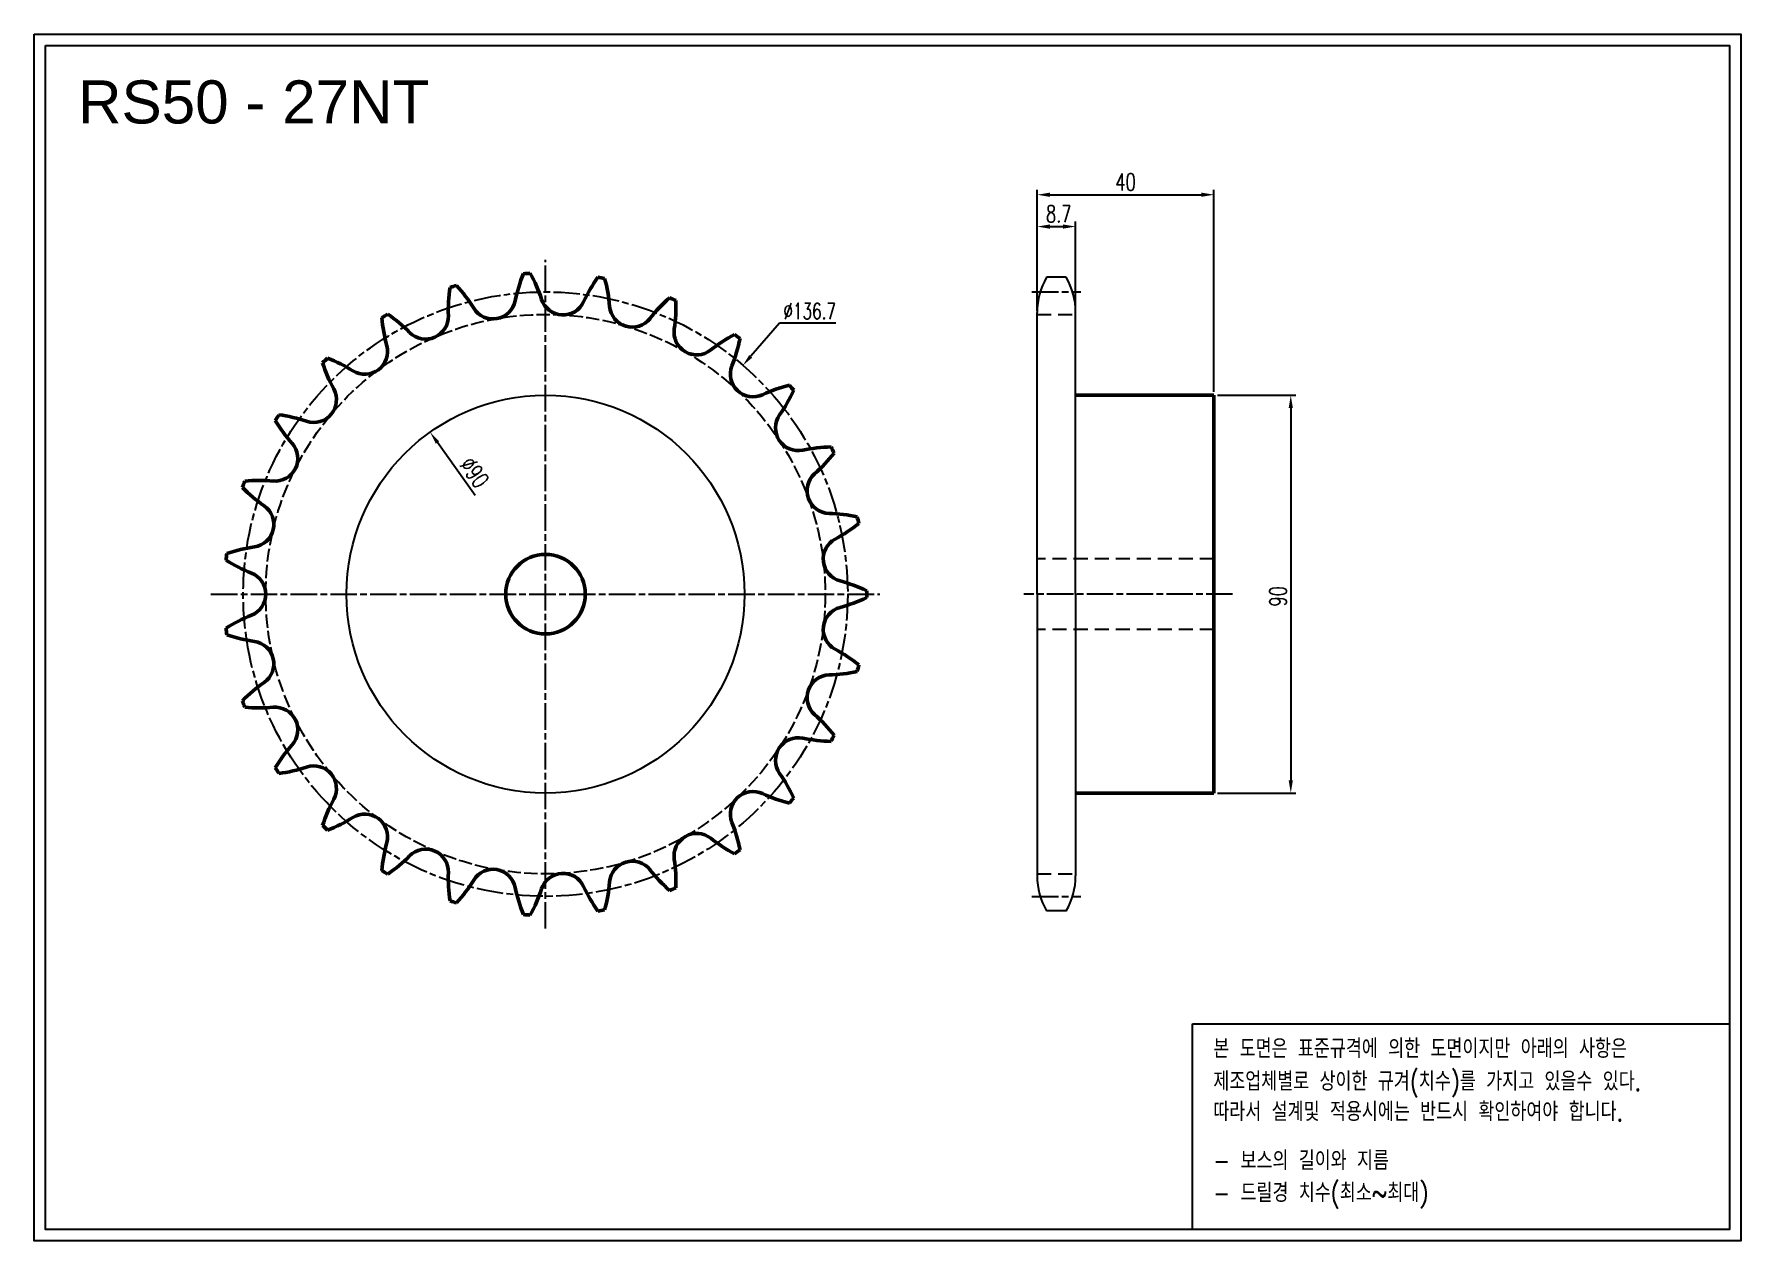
# Model space of a CAD drawing. Header units: millimetres. Extents: x 3741 to 4127, y 549 to 822.
import ezdxf

# ---------------------------------------------------------------- set-up
doc = ezdxf.new("R2010")
doc.units = ezdxf.units.MM
for name, pattern in [('AM_ISO02W050', [7.5, 6, -1.5]), ('AM_ISO02W050x2', [3.75, 3, -0.75]), ('AM_ISO08W050', [18, 12, -1.5, 3, -1.5]), ('AM_ISO08W050x2', [9, 6, -0.75, 1.5, -0.75]), ('HIDDEN', [9.525, 6.35, -3.175])]:
    doc.linetypes.add(name, pattern=pattern)
for name, color, linetype, lineweight in [('1', 7, 'Continuous', 50), ('2', 6, 'AM_ISO02W050', 25), ('22', 30, 'AM_ISO08W050', 25), ('VIS', 7, 'Continuous', 50)]:
    doc.layers.add(name, color=color, linetype=linetype, lineweight=lineweight)
doc.layers.add('HL', color=2, linetype='HIDDEN')
doc.layers.add('S-DIM', color=7, linetype='Continuous')
doc.styles.add('HAN', font='ROMANS.shx', dxfattribs={"width": 0.7, "bigfont": 'whgtxt.shx'})
doc.styles.add('HSG', font='SIMPLEX.shx', dxfattribs={"width": 0.7, "bigfont": 'HSG.shx'})
doc.styles.get("Standard").update_dxf_attribs({"font": 'arial.ttf'})
doc.dimstyles.new('APP4', dxfattribs={"dimscale": 1.6, "dimtxt": 2.4, "dimasz": 1.8, "dimexe": 0.7, "dimexo": 0.5, "dimgap": 0.6, "dimtad": 1, "dimtoh": 1, "dimdec": 1, "dimrnd": 0.01, "dimzin": 9, "dimdsep": 46, "dimtxsty": 'HSG', "dimcen": 0, "dimclrd": 1, "dimclre": 1, "dimclrt": 256, "dimazin": 2, "dimtp": 1, "dimtm": 1, "dimtfac": 0.5, "dimtdec": 1, "dimtofl": 0, "dimtmove": 0, "dimatfit": 3, "dimfxl": 0, "dimtvp": 1, "dimtolj": 2, "dimlwd": -1, "dimlwe": -1, "dimarcsym": 0})
doc.dimstyles.new('APP6', dxfattribs={"dimscale": 1.5, "dimtxt": 2.4, "dimasz": 1.8, "dimexe": 0.7, "dimexo": 0.5, "dimgap": 0.6, "dimtad": 1, "dimtoh": 1, "dimdec": 1, "dimrnd": 0.01, "dimzin": 9, "dimdsep": 46, "dimtxsty": 'HSG', "dimcen": 0, "dimclrd": 1, "dimclre": 1, "dimclrt": 256, "dimazin": 2, "dimtp": 1, "dimtm": 1, "dimtfac": 0.5, "dimtdec": 1, "dimtofl": 0, "dimtmove": 0, "dimatfit": 3, "dimfxl": 0, "dimtvp": 1, "dimtolj": 2, "dimlwd": -1, "dimlwe": -1, "dimarcsym": 0})

# ---------------------------------------------------------------- blocks, each defined once
blk = doc.blocks.new('*D1')
at = {"layer": 'Defpoints', "color": 0, "transparency": 16777216}
for p in [(3900.88, 746.92), (3811.54, 643.4)]:
    blk.add_point(p, dxfattribs=at)
at = {"layer": 'S-DIM', "color": 1, "transparency": 16777216}
for p, q in [((3909.14, 756.5), (3902.64, 748.97)), ((3921.92, 756.5), (3909.14, 756.5))]:
    blk.add_line(p, q, dxfattribs=at)
blk.add_solid([(3902.3, 749.26), (3902.98, 748.67), (3900.88, 746.92)], dxfattribs=at)
at = {"layer": 'S-DIM', "transparency": 16777216, "insert": (3915.98, 759.2), "char_height": 3.6, "attachment_point": 5, "style": 'HSG'}
blk.add_mtext('\\A2;∅136.7', dxfattribs=at)
blk = doc.blocks.new('*D2')
at = {"layer": 'Defpoints', "color": 0, "transparency": 16777216}
for p in [(3830.11, 731.82), (3882.31, 658.5)]:
    blk.add_point(p, dxfattribs=at)
at = {"layer": 'S-DIM', "color": 1, "transparency": 16777216}
blk.add_line((3840.32, 717.48), (3831.78, 729.47), dxfattribs=at)
blk.add_solid([(3832.17, 729.75), (3831.39, 729.19), (3830.11, 731.82)], dxfattribs=at)
at = {"layer": 'S-DIM', "transparency": 16777216, "insert": (3840.14, 722.69), "char_height": 3.84, "attachment_point": 5, "rotation": 305.4493, "style": 'HSG'}
blk.add_mtext('\\A2;∅90', dxfattribs=at)
blk = doc.blocks.new('*D3')
at = {"layer": 'Defpoints', "color": 0, "transparency": 16777216}
for p in [(3976.14, 778.32), (3967.44, 758.45), (3976.14, 758.45)]:
    blk.add_point(p, dxfattribs=at)
at = {"layer": 'S-DIM', "color": 1, "transparency": 16777216}
for p, q in [((3967.44, 759.25), (3967.44, 779.44)), ((3970.32, 778.32), (3973.26, 778.32)), ((3976.14, 759.25), (3976.14, 779.44))]:
    blk.add_line(p, q, dxfattribs=at)
for points in [[(3970.32, 778.8), (3970.32, 777.84), (3967.44, 778.32)], [(3973.26, 778.8), (3973.26, 777.84), (3976.14, 778.32)]]:
    blk.add_solid(points, dxfattribs=at)
at = {"layer": 'S-DIM', "transparency": 16777216, "insert": (3972.31, 781.2), "char_height": 3.84, "attachment_point": 5, "style": 'HSG'}
blk.add_mtext('\\A2;8.7', dxfattribs=at)
blk = doc.blocks.new('*D4')
at = {"layer": 'Defpoints', "color": 0, "transparency": 16777216}
for p in [(4007.44, 785.52), (3967.44, 758.45), (4007.44, 740.16)]:
    blk.add_point(p, dxfattribs=at)
at = {"layer": 'S-DIM', "color": 1, "transparency": 16777216}
for p, q in [((3967.44, 759.25), (3967.44, 786.64)), ((3970.32, 785.52), (4004.56, 785.52)), ((4007.44, 740.96), (4007.44, 786.64))]:
    blk.add_line(p, q, dxfattribs=at)
for points in [[(3970.32, 786), (3970.32, 785.04), (3967.44, 785.52)], [(4004.56, 786), (4004.56, 785.04), (4007.44, 785.52)]]:
    blk.add_solid(points, dxfattribs=at)
at = {"layer": 'S-DIM', "transparency": 16777216, "insert": (3987.44, 788.4), "char_height": 3.84, "attachment_point": 5, "style": 'HSG'}
blk.add_mtext('\\A2;40', dxfattribs=at)
blk = doc.blocks.new('*D5')
at = {"layer": 'Defpoints', "color": 0, "transparency": 16777216}
for p in [(4007.44, 740.16), (4007.44, 650.16), (4024.81, 650.16)]:
    blk.add_point(p, dxfattribs=at)
at = {"layer": 'S-DIM', "color": 1, "transparency": 16777216}
for p, q in [((4008.24, 740.16), (4025.93, 740.16)), ((4024.81, 737.28), (4024.81, 653.04)), ((4008.24, 650.16), (4025.93, 650.16))]:
    blk.add_line(p, q, dxfattribs=at)
for points in [[(4024.33, 737.28), (4025.29, 737.28), (4024.81, 740.16)], [(4024.33, 653.04), (4025.29, 653.04), (4024.81, 650.16)]]:
    blk.add_solid(points, dxfattribs=at)
at = {"layer": 'S-DIM', "transparency": 16777216, "insert": (4021.93, 694.66), "char_height": 3.84, "attachment_point": 5, "rotation": 90, "style": 'HSG'}
blk.add_mtext('\\A2;90', dxfattribs=at)

msp = doc.modelspace()

# ---------------------------------------------------------------- linework, layer by layer
for p, q in [((3974.01, 766.84), (3969.57, 766.84)), ((3967.44, 695.16), (3967.44, 758.91)), ((3976.14, 695.16), (3976.14, 758.91)), ((3967.44, 695.16), (3967.44, 631.42)), ((3976.14, 695.16), (3976.14, 631.42)), ((3974.01, 623.48), (3969.57, 623.48))]:
    msp.add_line(p, q)
for points in [[(3740.53, 821.85), (4126.63, 821.85), (4126.63, 548.85), (3740.53, 548.85)], [(3743.13, 819.25), (4124.03, 819.25), (4124.03, 551.45), (3743.13, 551.45)]]:
    msp.add_lwpolyline(points, close=True)
at = {"color": 6}
msp.add_lwpolyline([(4002.59, 597.98), (4124.03, 597.98), (4124.03, 551.45), (4002.59, 551.45)], close=True, dxfattribs=at)
at = {"color": 3}
msp.add_circle((3856.21, 695.16), 45, dxfattribs=at)
for centre, start, end in [((3983.31, 758.91), 150, 180), ((3960.27, 758.91), 0, 30), ((3983.31, 631.42), 180, 210), ((3960.27, 631.42), 330, 0)]:
    msp.add_arc(centre, 15.87, start, end)
at = {"layer": '1'}
for centre, radius, start, end in [((3869.58, 759.16), 35.36, 171.2286, 181.6667), ((3856.21, 695.16), 72.67, 106.064, 107.2693), ((3809.87, 741.29), 35.36, 31.6667, 42.1047), ((3883.98, 754.36), 35.36, 157.8953, 168.3333), ((3856.21, 695.16), 72.67, 92.7307, 93.936), ((3821.76, 750.73), 35.36, 18.3333, 28.7714), ((3896.88, 746.36), 35.36, 144.5619, 155), ((3856.21, 695.16), 72.67, 79.3974, 80.6026), ((3835.5, 757.18), 35.36, 5, 15.4381), ((3844.33, 762.54), 5.13, 211.6667, 348.3333), ((3860.19, 763.47), 5.13, 198.3333, 335), ((3907.59, 735.6), 35.36, 131.2286, 141.6667), ((3856.21, 695.16), 72.67, 66.064, 67.2693), ((3850.36, 760.28), 35.36, 351.6667, 2.1047), ((3856.21, 695.16), 72.67, 119.3974, 120.6026), ((3854.46, 760.52), 35.36, 184.5619, 195), ((3800.48, 729.36), 35.36, 45, 55.4381), ((3829.11, 757.99), 5.13, 225, 1.6667), ((3875.83, 760.71), 5.13, 185, 321.6667), ((3890.42, 754.42), 5.13, 171.6667, 308.3333), ((3915.53, 722.66), 35.36, 117.8953, 128.3333), ((3865.54, 759.88), 35.36, 338.3333, 348.7714), ((3856.21, 695.16), 72.67, 52.7307, 53.936), ((3815.35, 750.04), 5.13, 238.3333, 15), ((3856.21, 695.16), 72.67, 132.7307, 133.936), ((3839.43, 758.36), 35.36, 197.8953, 208.3333), ((3794.1, 715.58), 35.36, 58.3333, 68.7714), ((3903.16, 744.93), 5.13, 158.3333, 295), ((3803.79, 739.14), 5.13, 251.6667, 28.3333), ((3920.27, 708.23), 35.36, 104.5619, 115), ((3856.21, 695.16), 72.67, 39.3974, 40.6026), ((3880.21, 755.98), 35.36, 325, 335.4381), ((3856.21, 695.16), 72.67, 146.064, 147.2693), ((3825.31, 752.78), 35.36, 211.2286, 221.6667), ((3791.06, 700.71), 35.36, 71.6667, 82.1047), ((3913.38, 732.76), 5.13, 145, 281.6667), ((3795.06, 725.87), 5.13, 265, 41.6667), ((3921.56, 693.11), 35.36, 91.2286, 101.6667), ((3893.59, 748.81), 35.36, 311.6667, 322.1047), ((3856.21, 695.16), 72.67, 26.064, 27.2693), ((3920.51, 718.56), 5.13, 131.6667, 268.3333), ((3856.21, 695.16), 72.67, 159.3974, 160.6026), ((3812.85, 744.11), 35.36, 224.5619, 235), ((3791.54, 685.53), 35.36, 85, 95.4381), ((3789.63, 710.94), 5.13, 278.3333, 55), ((3919.33, 678.09), 35.36, 77.8953, 88.3333), ((3904.95, 738.74), 35.36, 298.3333, 308.7714), ((3856.21, 695.16), 72.67, 12.7307, 13.936), ((3924.17, 703.1), 5.13, 118.3333, 255), ((3856.21, 695.16), 72.67, 172.7307, 173.936), ((3802.74, 732.79), 35.36, 237.8953, 248.3333), ((3795.5, 670.88), 35.36, 98.3333, 108.7714), ((3787.79, 695.16), 5.13, 291.6667, 68.3333), ((3913.69, 664), 35.36, 64.5619, 75), ((3856.21, 695.16), 72.67, 359.3974, 0.6026), ((3924.17, 687.22), 5.13, 105, 241.6667), ((3913.69, 726.32), 35.36, 285, 295.4381), ((3802.74, 657.53), 35.36, 111.6667, 122.1047), ((3856.21, 695.16), 72.67, 186.064, 187.2693), ((3795.5, 719.44), 35.36, 251.2286, 261.6667), ((3789.63, 679.38), 5.13, 305, 81.6667), ((3904.95, 651.58), 35.36, 51.2286, 61.6667), ((3920.51, 671.76), 5.13, 91.6667, 228.3333), ((3919.33, 712.23), 35.36, 271.6667, 282.1047), ((3856.21, 695.16), 72.67, 346.064, 347.2693), ((3812.85, 646.22), 35.36, 125, 135.4381), ((3856.21, 695.16), 72.67, 199.3974, 200.6026), ((3791.54, 704.79), 35.36, 264.5619, 275), ((3795.06, 664.45), 5.13, 318.3333, 95), ((3893.59, 641.51), 35.36, 37.8953, 48.3333), ((3825.31, 637.54), 35.36, 138.3333, 148.7714), ((3913.38, 657.56), 5.13, 78.3333, 215), ((3921.56, 697.21), 35.36, 258.3333, 268.7714), ((3856.21, 695.16), 72.67, 332.7307, 333.936), ((3856.21, 695.16), 72.67, 212.7307, 213.936), ((3791.06, 689.61), 35.36, 277.8953, 288.3333), ((3803.79, 651.18), 5.13, 331.6667, 108.3333), ((3880.21, 634.34), 35.36, 24.5619, 35), ((3839.43, 631.96), 35.36, 151.6667, 162.1047), ((3903.16, 645.39), 5.13, 65, 201.6667), ((3920.27, 682.09), 35.36, 245, 255.4381), ((3856.21, 695.16), 72.67, 319.3974, 320.6026), ((3815.35, 640.28), 5.13, 345, 121.6667), ((3856.21, 695.16), 72.67, 226.064, 227.2693), ((3794.1, 674.74), 35.36, 291.2286, 301.6667), ((3890.42, 635.9), 5.13, 51.6667, 188.3333), ((3865.54, 630.44), 35.36, 11.2286, 21.6667), ((3854.46, 629.8), 35.36, 165, 175.4381), ((3829.11, 632.33), 5.13, 358.3333, 135), ((3915.53, 667.66), 35.36, 231.6667, 242.1047), ((3856.21, 695.16), 72.67, 306.064, 307.2693), ((3800.48, 660.96), 35.36, 304.5619, 315), ((3875.83, 629.61), 5.13, 38.3333, 175), ((3850.36, 630.04), 35.36, 357.8953, 8.3333), ((3856.21, 695.16), 72.67, 239.3974, 240.6026), ((3869.58, 631.16), 35.36, 178.3333, 188.7714), ((3809.87, 649.03), 35.36, 317.8953, 328.3333), ((3844.33, 627.78), 5.13, 11.6667, 148.3333), ((3860.19, 626.85), 5.13, 25, 161.6667), ((3835.5, 633.14), 35.36, 344.5619, 355), ((3907.59, 654.72), 35.36, 218.3333, 228.7714), ((3856.21, 695.16), 72.67, 252.7307, 253.936), ((3883.98, 635.96), 35.36, 191.6667, 202.1047), ((3821.76, 639.59), 35.36, 331.2286, 341.6667), ((3896.88, 643.96), 35.36, 205, 215.4381), ((3856.21, 695.16), 72.67, 292.7307, 293.936), ((3856.21, 695.16), 72.67, 266.064, 267.2693), ((3856.21, 695.16), 72.67, 279.3974, 280.6026)]:
    msp.add_arc(centre, radius, start, end, dxfattribs=at)
at = {"layer": '2', "linetype": 'AM_ISO02W050x2'}
msp.add_circle((3856.21, 695.16), 63.29, dxfattribs=at)
at = {"layer": '22', "linetype": 'AM_ISO08W050x2'}
for p, q in [((3856.21, 619.49), (3856.21, 770.83)), ((3966.26, 763.53), (3977.32, 763.53)), ((3780.54, 695.16), (3931.88, 695.16)), ((4011.66, 695.16), (3964.41, 695.16)), ((3966.26, 626.79), (3977.32, 626.79))]:
    msp.add_line(p, q, dxfattribs=at)
msp.add_circle((3856.21, 695.16), 68.37, dxfattribs=at)
at = {"layer": 'HL', "ltscale": 0.5}
for p, q in [((3967.44, 758.45), (3976.14, 758.45)), ((4007.44, 703.16), (3967.44, 703.16)), ((4007.44, 687.16), (3967.44, 687.16)), ((3967.44, 631.87), (3976.14, 631.87))]:
    msp.add_line(p, q, dxfattribs=at)
at = {"layer": 'VIS'}
for p, q in [((4007.44, 740.16), (3976.14, 740.16)), ((4007.44, 740.16), (4007.44, 650.16)), ((4007.44, 650.16), (3976.14, 650.16))]:
    msp.add_line(p, q, dxfattribs=at)
msp.add_circle((3856.21, 695.16), 9, dxfattribs=at)

# ---------------------------------------------------------------- texts
msp.add_text('RS50 - 27NT', height=9.75).set_placement((3750.47, 801.64))
at = {"color": 6, "style": 'HAN', "width": 0.8}
for s, p in [('본 도면은 표준규격에 의한 도면이지만 아래의 사항은', (4007.29, 590.22)), ('제조업체별로 상이한 규겨(치수)를 가지고 있을수 있다.', (4007.29, 582.82)), ('따라서 설계및 적용시에는 반드시 확인하여야 합니다.', (4007.29, 575.95)), ('- 보스의 길이와 지름', (4007.29, 564.88)), ('- 드릴경 치수(최소~최대)', (4007.29, 557.61))]:
    msp.add_text(s, height=4.27, dxfattribs=at).set_placement(p)

# ---------------------------------------------------------------- dimensions: what is measured, and where the dimension line sits
at = {"layer": 'S-DIM', "color": 3}
dim = msp.add_linear_dim(base=(4007.44, 785.52), p1=(3967.44, 758.45), p2=(4007.44, 740.16), dimstyle='APP4', dxfattribs=at)
dim.commit()
dim.dimension.update_dxf_attribs({"geometry": '*D4', "text_midpoint": (3987.44, 788.4)})
dim = msp.add_linear_dim(base=(3976.14, 778.32), p1=(3967.44, 758.45), p2=(3976.14, 758.45), dimstyle='APP4', dxfattribs=at)
dim.commit()
dim.dimension.update_dxf_attribs({"geometry": '*D3', "text_midpoint": (3972.31, 778.32), "dimtype": 128})
for p1, p2, dimstyle, picture, middle in [((3811.54, 643.4), (3900.88, 746.92), 'APP6', '*D1', (3915.98, 756.5)), ((3882.31, 658.5), (3830.11, 731.82), 'APP4', '*D2', (3837.8, 721.02))]:
    dim = msp.add_diameter_dim_2p(p1=p1, p2=p2, dimstyle=dimstyle, dxfattribs=at)
    dim.commit()
    dim.dimension.update_dxf_attribs({"geometry": picture, "text_midpoint": middle, "dimtype": 131})
dim = msp.add_linear_dim(base=(4024.81, 650.16), p1=(4007.44, 740.16), p2=(4007.44, 650.16), angle=90, dimstyle='APP4', dxfattribs=at)
dim.commit()
dim.dimension.update_dxf_attribs({"geometry": '*D5', "text_midpoint": (4024.81, 694.66), "dimtype": 128})

doc.saveas('drawing.dxf')
